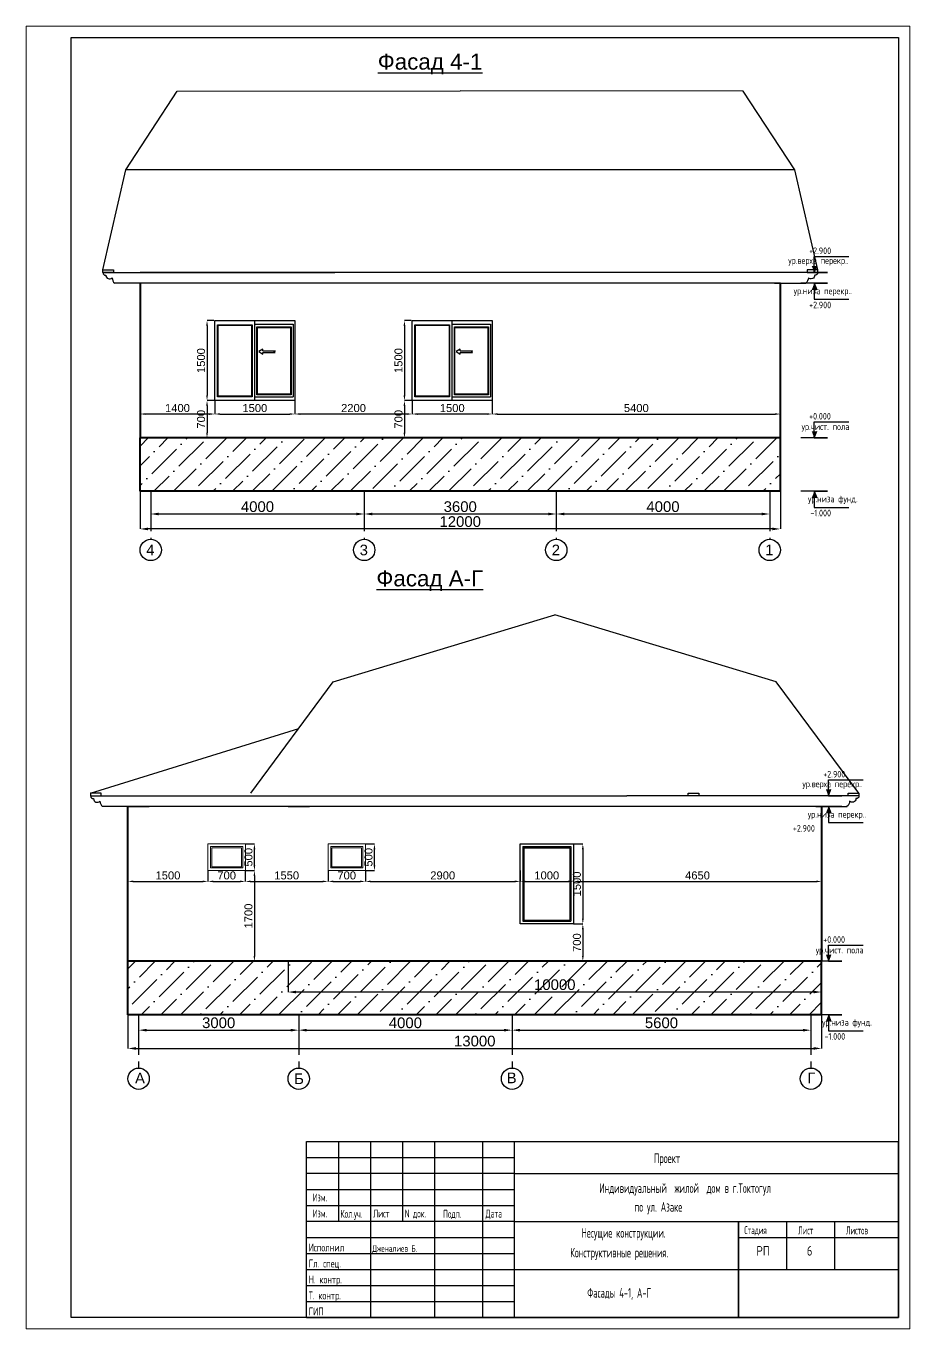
# Model space of a CAD drawing. Header units: millimetres. Extents: x 344563 to 449411, y 37253 to 62883.
# Drawn here: x 432844 to 449411, y 38462 to 62883 of the extents above; entities that cross this region are included whole.
import ezdxf
from ezdxf.enums import TextEntityAlignment as Align

# ---------------------------------------------------------------- set-up
doc = ezdxf.new("R2010")
doc.units = ezdxf.units.MM
doc.linetypes.add('CENTER2', pattern=[1.125, 0.75, -0.125, 0.125, -0.125])
for name, color, linetype in [('0 duvar', 2, 'Continuous'), ('AHSAP KAPI', 152, 'Continuous'), ('ANTET', 7, 'Continuous'), ('PENCERE', 152, 'Continuous')]:
    doc.layers.add(name, color=color, linetype=linetype)
for name, color, linetype, lineweight in [('ahsap', 222, 'Continuous', 13), ('OLCU', 7, 'Continuous', 13), ('YAZI-TURKCE', 5, 'Continuous', 13)]:
    doc.layers.add(name, color=color, linetype=linetype, lineweight=lineweight)
doc.styles.add('GOST 2.304', font='CS_Gost2304.shx')
doc.styles.add('SPDS', font='SPDS.shx')
doc.styles.get("Standard").update_dxf_attribs({"font": 'arial.ttf'})
doc.dimstyles.new('ISO-25', dxfattribs={"dimtxt": 2.5, "dimasz": 2.5, "dimexe": 1.25, "dimexo": 0.625, "dimtad": 1, "dimtxsty": 'Standard', "dimcen": 2.5, "dimadec": 0, "dimazin": 0, "dimtfac": 1, "dimtmove": 0, "dimatfit": 3, "dimfxl": 0, "dimarcsym": 0})

# ---------------------------------------------------------------- blocks, each defined once
blk = doc.blocks.new('*D230')
at = {"layer": 'ahsap', "color": 0, "lineweight": -2}
for p, q in [((434754, 44352), (434754, 43720)), ((447754, 44352), (447754, 43720)), ((434904, 43720), (447604, 43720))]:
    blk.add_line(p, q, dxfattribs=at)
at = {"layer": 'ahsap', "color": 0}
for points in [[(434904, 43745), (434904, 43695), (434754, 43720)], [(447604, 43745), (447604, 43695), (447754, 43720)]]:
    blk.add_solid(points, dxfattribs=at)
at = {"layer": 'DEFPOINTS', "color": 0}
for p in [(434754, 44353), (447754, 44353), (447754, 43720)]:
    blk.add_point(p, dxfattribs=at)
at = {"layer": 'ahsap', "color": 0, "insert": (441254, 43857), "char_height": 200, "attachment_point": 5}
blk.add_mtext('13000', dxfattribs=at)
blk = doc.blocks.new('*D231')
at = {"layer": 'ahsap', "color": 0, "lineweight": -2}
for p, q in [((434954, 44352), (434954, 44062)), ((437954, 44352), (437954, 44062)), ((435104, 44062), (437804, 44062))]:
    blk.add_line(p, q, dxfattribs=at)
at = {"layer": 'ahsap', "color": 0}
for points in [[(435104, 44087), (435104, 44037), (434954, 44062)], [(437804, 44087), (437804, 44037), (437954, 44062)]]:
    blk.add_solid(points, dxfattribs=at)
at = {"layer": 'DEFPOINTS', "color": 0}
for p in [(434954, 44353), (437954, 44353), (437954, 44062)]:
    blk.add_point(p, dxfattribs=at)
at = {"layer": 'ahsap', "color": 0, "insert": (436454, 44200), "char_height": 200, "attachment_point": 5}
blk.add_mtext('3000', dxfattribs=at)
blk = doc.blocks.new('*D232')
at = {"layer": 'ahsap', "color": 0, "lineweight": -2}
for p, q in [((437954, 44352), (437954, 44062)), ((441954, 44352), (441954, 44062)), ((438104, 44062), (441804, 44062))]:
    blk.add_line(p, q, dxfattribs=at)
at = {"layer": 'ahsap', "color": 0}
for points in [[(438104, 44087), (438104, 44037), (437954, 44062)], [(441804, 44087), (441804, 44037), (441954, 44062)]]:
    blk.add_solid(points, dxfattribs=at)
at = {"layer": 'DEFPOINTS', "color": 0}
for p in [(437954, 44353), (441954, 44353), (441954, 44062)]:
    blk.add_point(p, dxfattribs=at)
at = {"layer": 'ahsap', "color": 0, "insert": (439954, 44199), "char_height": 200, "attachment_point": 5}
blk.add_mtext('4000', dxfattribs=at)
blk = doc.blocks.new('*D233')
at = {"layer": 'ahsap', "color": 0, "lineweight": -2}
for p, q in [((441954, 44352), (441954, 44062)), ((447554, 44352), (447554, 44062)), ((442104, 44062), (447404, 44062))]:
    blk.add_line(p, q, dxfattribs=at)
at = {"layer": 'ahsap', "color": 0}
for points in [[(442104, 44087), (442104, 44037), (441954, 44062)], [(447404, 44087), (447404, 44037), (447554, 44062)]]:
    blk.add_solid(points, dxfattribs=at)
at = {"layer": 'DEFPOINTS', "color": 0}
for p in [(441954, 44353), (447554, 44353), (447554, 44062)]:
    blk.add_point(p, dxfattribs=at)
at = {"layer": 'ahsap', "color": 0, "insert": (444754, 44199), "char_height": 200, "attachment_point": 5}
blk.add_mtext('5600', dxfattribs=at)
blk = doc.blocks.new('кобылка')
at = {"layer": 'ahsap', "color": 46, "lineweight": 30}
for points in [[(381119, 60270), (385469, 60270)], [(381929, 60070), (381669, 60070), (381342, 60070)]]:
    blk.add_lwpolyline(points, dxfattribs=at)
for centre, radius, start, end in [((381169, 60270), 50, 180, 277.3555), ((381244, 60220), 68.6, 179.6563, 316.7248), ((381443, 60180), 149, 182.6791, 227.567)]:
    blk.add_arc(centre, radius, start, end, dxfattribs=at)
blk = doc.blocks.new('*D226')
at = {"layer": 'ahsap', "color": 0, "lineweight": -2}
for p, q in [((442782, 54162), (442782, 53737)), ((446782, 54162), (446782, 53737)), ((446632, 53737), (442932, 53737))]:
    blk.add_line(p, q, dxfattribs=at)
at = {"layer": 'ahsap', "color": 0}
for points in [[(442932, 53762), (442932, 53712), (442782, 53737)], [(446632, 53762), (446632, 53712), (446782, 53737)]]:
    blk.add_solid(points, dxfattribs=at)
at = {"layer": 'DEFPOINTS', "color": 0}
for p in [(442782, 54163), (446782, 54163), (442782, 53737)]:
    blk.add_point(p, dxfattribs=at)
at = {"layer": 'ahsap', "color": 0, "insert": (444782, 53874), "char_height": 200, "attachment_point": 5}
blk.add_mtext('4000', dxfattribs=at)
blk = doc.blocks.new('*D227')
at = {"layer": 'ahsap', "color": 0, "lineweight": -2}
for p, q in [((439182, 54162), (439182, 53737)), ((442782, 54162), (442782, 53737)), ((442632, 53737), (439332, 53737))]:
    blk.add_line(p, q, dxfattribs=at)
at = {"layer": 'ahsap', "color": 0}
for points in [[(439332, 53762), (439332, 53712), (439182, 53737)], [(442632, 53762), (442632, 53712), (442782, 53737)]]:
    blk.add_solid(points, dxfattribs=at)
at = {"layer": 'DEFPOINTS', "color": 0}
for p in [(439182, 54163), (442782, 54162), (439182, 53737)]:
    blk.add_point(p, dxfattribs=at)
at = {"layer": 'ahsap', "color": 0, "insert": (440982, 53874), "char_height": 200, "attachment_point": 5}
blk.add_mtext('3600', dxfattribs=at)
blk = doc.blocks.new('*D228')
at = {"layer": 'ahsap', "color": 0, "lineweight": -2}
for p, q in [((435182, 54162), (435182, 53737)), ((439182, 54162), (439182, 53737)), ((439032, 53737), (435332, 53737))]:
    blk.add_line(p, q, dxfattribs=at)
at = {"layer": 'ahsap', "color": 0}
for points in [[(435332, 53762), (435332, 53712), (435182, 53737)], [(439032, 53762), (439032, 53712), (439182, 53737)]]:
    blk.add_solid(points, dxfattribs=at)
at = {"layer": 'DEFPOINTS', "color": 0}
for p in [(435182, 54163), (439182, 54163), (435182, 53737)]:
    blk.add_point(p, dxfattribs=at)
at = {"layer": 'ahsap', "color": 0, "insert": (437182, 53874), "char_height": 200, "attachment_point": 5}
blk.add_mtext('4000', dxfattribs=at)
blk = doc.blocks.new('*D229')
at = {"layer": 'ahsap', "color": 0, "lineweight": -2}
for p, q in [((434982, 54162), (434982, 53457)), ((446982, 54162), (446982, 53457)), ((446832, 53457), (435132, 53457))]:
    blk.add_line(p, q, dxfattribs=at)
at = {"layer": 'ahsap', "color": 0}
for points in [[(435132, 53482), (435132, 53432), (434982, 53457)], [(446832, 53482), (446832, 53432), (446982, 53457)]]:
    blk.add_solid(points, dxfattribs=at)
at = {"layer": 'DEFPOINTS', "color": 0}
for p in [(434982, 54163), (446982, 54163), (434982, 53457)]:
    blk.add_point(p, dxfattribs=at)
at = {"layer": 'ahsap', "color": 0, "insert": (440982, 53594), "char_height": 200, "attachment_point": 5}
blk.add_mtext('12000', dxfattribs=at)
blk = doc.blocks.new('Стрелка отметки')
at = {"layer": 'YAZI-TURKCE', "linetype": 'Continuous', "lineweight": 25, "ltscale": 50}
h = blk.add_hatch(color=256, dxfattribs=at)
h.paths.add_polyline_path([(332383, -147932), (332335, -147932), (332379, -148047), (332383, -148047)])
h.paths.add_polyline_path([(332431, -147932), (332383, -147932), (332383, -148047), (332387, -148047)])
for p, q in [((332383, -147757), (333031, -147757)), ((332383, -148057), (332383, -147757)), ((332383, -148057), (332431, -147932))]:
    blk.add_line(p, q, dxfattribs=at)
blk.add_lwpolyline([(332383, -148057), (332633, -148057), (332133, -148057)], dxfattribs=at)
blk = doc.blocks.new('*D225')
at = {"layer": 'ahsap', "color": 0, "lineweight": -2}
for p, q in [((437754, 45352), (437754, 44776)), ((447754, 45352), (447754, 44776)), ((447604, 44777), (437904, 44777))]:
    blk.add_line(p, q, dxfattribs=at)
at = {"layer": 'ahsap', "color": 0}
for points in [[(437904, 44802), (437904, 44752), (437754, 44777)], [(447604, 44802), (447604, 44752), (447754, 44777)]]:
    blk.add_solid(points, dxfattribs=at)
at = {"layer": 'DEFPOINTS', "color": 0}
for p in [(437754, 45353), (447754, 45353), (437754, 44777)]:
    blk.add_point(p, dxfattribs=at)
at = {"layer": 'ahsap', "color": 0, "insert": (442754, 44914), "char_height": 200, "attachment_point": 5}
blk.add_mtext('10000', dxfattribs=at)
blk = doc.blocks.new('*D234')
at = {"layer": 'ahsap', "color": 0, "lineweight": -2}
for p, q in [((436363, 57363), (436236, 57363)), ((436236, 57263), (436236, 55963)), ((436363, 55863), (436236, 55863))]:
    blk.add_line(p, q, dxfattribs=at)
at = {"layer": 'ahsap', "color": 0}
for points in [[(436220, 57263), (436253, 57263), (436236, 57363)], [(436220, 55963), (436253, 55963), (436236, 55863)]]:
    blk.add_solid(points, dxfattribs=at)
at = {"layer": 'DEFPOINTS', "color": 0}
for p in [(436363, 57363), (436236, 55863), (436363, 55863)]:
    blk.add_point(p, dxfattribs=at)
at = {"layer": 'ahsap', "color": 0, "insert": (436125, 56613), "char_height": 150, "attachment_point": 5, "rotation": 90}
blk.add_mtext('1500', dxfattribs=at)
blk = doc.blocks.new('Окно 1500')
at = {"layer": 'ahsap'}
blk.add_line((374583, -107648), (374583, -108980), dxfattribs=at)
at = {"layer": 'AHSAP KAPI'}
for p, q in [((374643, -109060), (374643, -107560)), ((374683, -108950), (374683, -107678)), ((374683, -107678), (375322, -107678)), ((374693, -108940), (374693, -107688)), ((374693, -107688), (375312, -107688)), ((375312, -107688), (375312, -108940)), ((375322, -107678), (375322, -108950)), ((375362, -107638), (375362, -108990)), ((374793, -108130), (375022, -108130)), ((374793, -108157), (375022, -108157)), ((375022, -108130), (375002, -108143)), ((375022, -108157), (375002, -108143)), ((375322, -108950), (374683, -108950)), ((375312, -108940), (374693, -108940))]:
    blk.add_line(p, q, dxfattribs=at)
for points in [[(373893, -109060), (373893, -107560), (375393, -107560), (375393, -109060)], [(373943, -108990), (373943, -107638), (374593, -107638), (374593, -108990)], [(373953, -108980), (373953, -107648), (374583, -107648), (374583, -108980)]]:
    blk.add_lwpolyline(points, close=True, dxfattribs=at)
blk.add_lwpolyline([(374793, -108130), (374793, -108099), (374715, -108143), (374793, -108188), (374793, -108157)], dxfattribs=at)
at = {"layer": 'PENCERE'}
for p, q in [((374643, -107630), (375362, -107630)), ((375362, -107630), (375362, -108990)), ((374643, -108990), (375362, -108990))]:
    blk.add_line(p, q, dxfattribs=at)
blk = doc.blocks.new('*D235')
at = {"layer": 'ahsap', "color": 0, "lineweight": -2}
for p, q in [((440063, 57363), (439936, 57363)), ((439936, 57263), (439936, 55963)), ((440063, 55863), (439936, 55863))]:
    blk.add_line(p, q, dxfattribs=at)
at = {"layer": 'ahsap', "color": 0}
for points in [[(439920, 57263), (439953, 57263), (439936, 57363)], [(439920, 55963), (439953, 55963), (439936, 55863)]]:
    blk.add_solid(points, dxfattribs=at)
at = {"layer": 'DEFPOINTS', "color": 0}
for p in [(440063, 57363), (439936, 55863), (440063, 55863)]:
    blk.add_point(p, dxfattribs=at)
at = {"layer": 'ahsap', "color": 0, "insert": (439825, 56613), "char_height": 150, "attachment_point": 5, "rotation": 90}
blk.add_mtext('1500', dxfattribs=at)
blk = doc.blocks.new('*D236')
at = {"layer": 'ahsap', "color": 0, "lineweight": -2}
for p, q in [((436955, 47553), (437125, 47553)), ((437124, 47153), (437124, 47453)), ((436955, 47053), (437125, 47053))]:
    blk.add_line(p, q, dxfattribs=at)
at = {"layer": 'ahsap', "color": 0}
for points in [[(437108, 47453), (437141, 47453), (437124, 47553)], [(437108, 47153), (437141, 47153), (437124, 47053)]]:
    blk.add_solid(points, dxfattribs=at)
at = {"layer": 'DEFPOINTS', "color": 0}
for p in [(436954, 47553), (437124, 47553), (436954, 47053)]:
    blk.add_point(p, dxfattribs=at)
at = {"layer": 'ahsap', "color": 0, "insert": (437013, 47303), "char_height": 150, "attachment_point": 5, "rotation": 90}
blk.add_mtext('500', dxfattribs=at)
blk = doc.blocks.new('Окно 700')
at = {"layer": 'AHSAP KAPI', "lineweight": 5}
for points in [[(370811, -126981), (371511, -126981), (371511, -127481), (370811, -127481), (370811, -126981)], [(370861, -127031), (370861, -127031), (371461, -127031), (371461, -127431), (370861, -127431), (370861, -127031)], [(370881, -127051), (370881, -127051), (371441, -127051), (371441, -127411), (370881, -127411), (370881, -127051)]]:
    blk.add_lwpolyline(points, dxfattribs=at)
blk = doc.blocks.new('*D237')
at = {"layer": 'ahsap', "color": 0, "lineweight": -2}
for p, q in [((434754, 47052), (434754, 46850)), ((436254, 47052), (436254, 46850)), ((434854, 46850), (436154, 46850))]:
    blk.add_line(p, q, dxfattribs=at)
at = {"layer": 'ahsap', "color": 0}
for points in [[(434854, 46867), (434854, 46834), (434754, 46850)], [(436154, 46867), (436154, 46834), (436254, 46850)]]:
    blk.add_solid(points, dxfattribs=at)
at = {"layer": 'DEFPOINTS', "color": 0}
for p in [(434754, 47053), (436254, 47053), (436254, 46850)]:
    blk.add_point(p, dxfattribs=at)
at = {"layer": 'ahsap', "color": 0, "insert": (435504, 46962), "char_height": 150, "attachment_point": 5}
blk.add_mtext('1500', dxfattribs=at)
blk = doc.blocks.new('*D250')
at = {"layer": 'ahsap', "color": 0, "lineweight": -2}
for p, q in [((434982, 55825), (434982, 55611)), ((436382, 55862), (436382, 55611)), ((436282, 55611), (435082, 55611))]:
    blk.add_line(p, q, dxfattribs=at)
at = {"layer": 'ahsap', "color": 0}
for points in [[(435082, 55627), (435082, 55594), (434982, 55611)], [(436282, 55627), (436282, 55594), (436382, 55611)]]:
    blk.add_solid(points, dxfattribs=at)
at = {"layer": 'DEFPOINTS', "color": 0}
for p in [(434982, 55825), (436382, 55863), (434982, 55611)]:
    blk.add_point(p, dxfattribs=at)
at = {"layer": 'ahsap', "color": 0, "insert": (435682, 55722), "char_height": 150, "attachment_point": 5}
blk.add_mtext('1400', dxfattribs=at)
blk = doc.blocks.new('*D251')
at = {"layer": 'ahsap', "color": 0, "lineweight": -2}
for p, q in [((436382, 55862), (436382, 55611)), ((437882, 55862), (437882, 55611)), ((436482, 55611), (437782, 55611))]:
    blk.add_line(p, q, dxfattribs=at)
at = {"layer": 'ahsap', "color": 0}
for points in [[(436482, 55627), (436482, 55594), (436382, 55611)], [(437782, 55627), (437782, 55594), (437882, 55611)]]:
    blk.add_solid(points, dxfattribs=at)
at = {"layer": 'DEFPOINTS', "color": 0}
for p in [(436382, 55863), (437882, 55863), (437882, 55611)]:
    blk.add_point(p, dxfattribs=at)
at = {"layer": 'ahsap', "color": 0, "insert": (437132, 55722), "char_height": 150, "attachment_point": 5}
blk.add_mtext('1500', dxfattribs=at)
blk = doc.blocks.new('*D252')
at = {"layer": 'ahsap', "color": 0, "lineweight": -2}
for p, q in [((437882, 55862), (437882, 55611)), ((440082, 55862), (440082, 55611)), ((439982, 55611), (437982, 55611))]:
    blk.add_line(p, q, dxfattribs=at)
at = {"layer": 'ahsap', "color": 0}
for points in [[(437982, 55627), (437982, 55594), (437882, 55611)], [(439982, 55627), (439982, 55594), (440082, 55611)]]:
    blk.add_solid(points, dxfattribs=at)
at = {"layer": 'DEFPOINTS', "color": 0}
for p in [(437882, 55863), (440082, 55863), (437882, 55611)]:
    blk.add_point(p, dxfattribs=at)
at = {"layer": 'ahsap', "color": 0, "insert": (438982, 55722), "char_height": 150, "attachment_point": 5}
blk.add_mtext('2200', dxfattribs=at)
blk = doc.blocks.new('*D253')
at = {"layer": 'ahsap', "color": 0, "lineweight": -2}
for p, q in [((440082, 55862), (440082, 55611)), ((441582, 55862), (441582, 55611)), ((441482, 55611), (440182, 55611))]:
    blk.add_line(p, q, dxfattribs=at)
at = {"layer": 'ahsap', "color": 0}
for points in [[(440182, 55627), (440182, 55594), (440082, 55611)], [(441482, 55627), (441482, 55594), (441582, 55611)]]:
    blk.add_solid(points, dxfattribs=at)
at = {"layer": 'DEFPOINTS', "color": 0}
for p in [(440082, 55863), (441582, 55863), (440082, 55611)]:
    blk.add_point(p, dxfattribs=at)
at = {"layer": 'ahsap', "color": 0, "insert": (440832, 55722), "char_height": 150, "attachment_point": 5}
blk.add_mtext('1500', dxfattribs=at)
blk = doc.blocks.new('*D254')
at = {"layer": 'ahsap', "color": 0, "lineweight": -2}
for p, q in [((441582, 55862), (441582, 55611)), ((446982, 55862), (446982, 55611)), ((441682, 55611), (446882, 55611))]:
    blk.add_line(p, q, dxfattribs=at)
at = {"layer": 'ahsap', "color": 0}
for points in [[(441682, 55627), (441682, 55594), (441582, 55611)], [(446882, 55627), (446882, 55594), (446982, 55611)]]:
    blk.add_solid(points, dxfattribs=at)
at = {"layer": 'DEFPOINTS', "color": 0}
for p in [(441582, 55863), (446982, 55863), (446982, 55611)]:
    blk.add_point(p, dxfattribs=at)
at = {"layer": 'ahsap', "color": 0, "insert": (444282, 55722), "char_height": 150, "attachment_point": 5}
blk.add_mtext('5400', dxfattribs=at)
blk = doc.blocks.new('*D255')
at = {"layer": 'ahsap', "color": 0, "lineweight": -2}
for p, q in [((436254, 47052), (436254, 46850)), ((436954, 47052), (436954, 46850)), ((436354, 46850), (436854, 46850))]:
    blk.add_line(p, q, dxfattribs=at)
at = {"layer": 'ahsap', "color": 0}
for points in [[(436354, 46867), (436354, 46834), (436254, 46850)], [(436854, 46867), (436854, 46834), (436954, 46850)]]:
    blk.add_solid(points, dxfattribs=at)
at = {"layer": 'DEFPOINTS', "color": 0}
for p in [(436254, 47053), (436954, 47053), (436954, 46850)]:
    blk.add_point(p, dxfattribs=at)
at = {"layer": 'ahsap', "color": 0, "insert": (436604, 46962), "char_height": 150, "attachment_point": 5}
blk.add_mtext('700', dxfattribs=at)
blk = doc.blocks.new('*D256')
at = {"layer": 'ahsap', "color": 0, "lineweight": -2}
for p, q in [((439205, 47553), (439375, 47553)), ((439374, 47153), (439374, 47453)), ((439205, 47053), (439375, 47053))]:
    blk.add_line(p, q, dxfattribs=at)
at = {"layer": 'ahsap', "color": 0}
for points in [[(439358, 47453), (439391, 47453), (439374, 47553)], [(439358, 47153), (439391, 47153), (439374, 47053)]]:
    blk.add_solid(points, dxfattribs=at)
at = {"layer": 'DEFPOINTS', "color": 0}
for p in [(439204, 47553), (439374, 47553), (439204, 47053)]:
    blk.add_point(p, dxfattribs=at)
at = {"layer": 'ahsap', "color": 0, "insert": (439263, 47303), "char_height": 150, "attachment_point": 5, "rotation": 90}
blk.add_mtext('500', dxfattribs=at)
blk = doc.blocks.new('*D257')
at = {"layer": 'ahsap', "color": 0, "lineweight": -2}
for p, q in [((438504, 47052), (438504, 46850)), ((439204, 47052), (439204, 46850)), ((438604, 46850), (439104, 46850))]:
    blk.add_line(p, q, dxfattribs=at)
at = {"layer": 'ahsap', "color": 0}
for points in [[(438604, 46867), (438604, 46834), (438504, 46850)], [(439104, 46867), (439104, 46834), (439204, 46850)]]:
    blk.add_solid(points, dxfattribs=at)
at = {"layer": 'DEFPOINTS', "color": 0}
for p in [(438504, 47053), (439204, 47053), (439204, 46850)]:
    blk.add_point(p, dxfattribs=at)
at = {"layer": 'ahsap', "color": 0, "insert": (438854, 46962), "char_height": 150, "attachment_point": 5}
blk.add_mtext('700', dxfattribs=at)
blk = doc.blocks.new('*D258')
at = {"layer": 'ahsap', "color": 0, "lineweight": -2}
for p, q in [((436954, 47052), (436954, 46850)), ((438504, 47052), (438504, 46850)), ((437054, 46850), (438404, 46850))]:
    blk.add_line(p, q, dxfattribs=at)
at = {"layer": 'ahsap', "color": 0}
for points in [[(437054, 46867), (437054, 46834), (436954, 46850)], [(438404, 46867), (438404, 46834), (438504, 46850)]]:
    blk.add_solid(points, dxfattribs=at)
at = {"layer": 'DEFPOINTS', "color": 0}
for p in [(436954, 47053), (438504, 47053), (438504, 46850)]:
    blk.add_point(p, dxfattribs=at)
at = {"layer": 'ahsap', "color": 0, "insert": (437729, 46962), "char_height": 150, "attachment_point": 5}
blk.add_mtext('1550', dxfattribs=at)
blk = doc.blocks.new('*D259')
at = {"layer": 'ahsap', "color": 0, "lineweight": -2}
for p, q in [((443105, 47553), (443280, 47553)), ((443280, 47453), (443280, 46153)), ((443105, 46053), (443280, 46053))]:
    blk.add_line(p, q, dxfattribs=at)
at = {"layer": 'ahsap', "color": 0}
for points in [[(443264, 47453), (443297, 47453), (443280, 47553)], [(443264, 46153), (443297, 46153), (443280, 46053)]]:
    blk.add_solid(points, dxfattribs=at)
at = {"layer": 'DEFPOINTS', "color": 0}
for p in [(443104, 47553), (443104, 46053), (443280, 46053)]:
    blk.add_point(p, dxfattribs=at)
at = {"layer": 'ahsap', "color": 0, "insert": (443169, 46803), "char_height": 150, "attachment_point": 5, "rotation": 90}
blk.add_mtext('1500', dxfattribs=at)
blk = doc.blocks.new('Окно 1000')
at = {"layer": 'PENCERE'}
for p, q in [((369296, -127028), (369296, -128428)), ((369296, -127028), (370196, -127028)), ((369316, -127048), (369316, -128408)), ((369316, -127048), (370176, -127048)), ((370176, -127048), (370176, -128408)), ((370196, -127028), (370196, -128428)), ((369296, -128428), (370196, -128428)), ((369316, -128408), (370176, -128408))]:
    blk.add_line(p, q, dxfattribs=at)
blk.add_lwpolyline([(369246, -126978), (370246, -126978), (370246, -128478), (369246, -128478), (369246, -126978)], dxfattribs=at)
blk = doc.blocks.new('*D260')
at = {"layer": 'ahsap', "color": 0, "lineweight": -2}
for p, q in [((439204, 47052), (439204, 46850)), ((442104, 47052), (442104, 46850)), ((439304, 46850), (442004, 46850))]:
    blk.add_line(p, q, dxfattribs=at)
at = {"layer": 'ahsap', "color": 0}
for points in [[(439304, 46867), (439304, 46834), (439204, 46850)], [(442004, 46867), (442004, 46834), (442104, 46850)]]:
    blk.add_solid(points, dxfattribs=at)
at = {"layer": 'DEFPOINTS', "color": 0}
for p in [(439204, 47053), (442104, 47053), (442104, 46850)]:
    blk.add_point(p, dxfattribs=at)
at = {"layer": 'ahsap', "color": 0, "insert": (440654, 46962), "char_height": 150, "attachment_point": 5}
blk.add_mtext('2900', dxfattribs=at)
blk = doc.blocks.new('*D261')
at = {"layer": 'ahsap', "color": 0, "lineweight": -2}
for p, q in [((436955, 47052), (437125, 47052)), ((437124, 46952), (437124, 45453)), ((436955, 45353), (437125, 45353))]:
    blk.add_line(p, q, dxfattribs=at)
at = {"layer": 'ahsap', "color": 0}
for points in [[(437108, 46952), (437141, 46952), (437124, 47052)], [(437108, 45453), (437141, 45453), (437124, 45353)]]:
    blk.add_solid(points, dxfattribs=at)
at = {"layer": 'DEFPOINTS', "color": 0}
for p in [(436954, 47052), (436954, 45353), (437124, 45353)]:
    blk.add_point(p, dxfattribs=at)
at = {"layer": 'ahsap', "color": 0, "insert": (437013, 46202), "char_height": 150, "attachment_point": 5, "rotation": 90}
blk.add_mtext('1700', dxfattribs=at)
blk = doc.blocks.new('*D262')
at = {"layer": 'ahsap', "color": 0, "lineweight": -2}
for p, q in [((443105, 46053), (443280, 46053)), ((443280, 45953), (443280, 45453)), ((443105, 45353), (443280, 45353))]:
    blk.add_line(p, q, dxfattribs=at)
at = {"layer": 'ahsap', "color": 0}
for points in [[(443264, 45953), (443297, 45953), (443280, 46053)], [(443264, 45453), (443297, 45453), (443280, 45353)]]:
    blk.add_solid(points, dxfattribs=at)
at = {"layer": 'DEFPOINTS', "color": 0}
for p in [(443104, 46053), (443104, 45353), (443280, 45353)]:
    blk.add_point(p, dxfattribs=at)
at = {"layer": 'ahsap', "color": 0, "insert": (443169, 45703), "char_height": 150, "attachment_point": 5, "rotation": 90}
blk.add_mtext('700', dxfattribs=at)
blk = doc.blocks.new('*D263')
at = {"layer": 'ahsap', "color": 0, "lineweight": -2}
for p, q in [((442104, 47052), (442104, 46850)), ((443104, 47052), (443104, 46850)), ((442204, 46850), (443004, 46850))]:
    blk.add_line(p, q, dxfattribs=at)
at = {"layer": 'ahsap', "color": 0}
for points in [[(442204, 46867), (442204, 46834), (442104, 46850)], [(443004, 46867), (443004, 46834), (443104, 46850)]]:
    blk.add_solid(points, dxfattribs=at)
at = {"layer": 'DEFPOINTS', "color": 0}
for p in [(442104, 47052), (443104, 47052), (443104, 46850)]:
    blk.add_point(p, dxfattribs=at)
at = {"layer": 'ahsap', "color": 0, "insert": (442604, 46962), "char_height": 150, "attachment_point": 5}
blk.add_mtext('1000', dxfattribs=at)
blk = doc.blocks.new('*D264')
at = {"layer": 'ahsap', "color": 0, "lineweight": -2}
for p, q in [((443104, 47052), (443104, 46850)), ((447754, 47052), (447754, 46850)), ((443204, 46850), (447654, 46850))]:
    blk.add_line(p, q, dxfattribs=at)
at = {"layer": 'ahsap', "color": 0}
for points in [[(443204, 46867), (443204, 46833), (443104, 46850)], [(447654, 46867), (447654, 46833), (447754, 46850)]]:
    blk.add_solid(points, dxfattribs=at)
at = {"layer": 'DEFPOINTS', "color": 0}
for p in [(443104, 47052), (447754, 47052), (447754, 46850)]:
    blk.add_point(p, dxfattribs=at)
at = {"layer": 'ahsap', "color": 0, "insert": (445429, 46962), "char_height": 150, "attachment_point": 5}
blk.add_mtext('4650', dxfattribs=at)
blk = doc.blocks.new('*D265')
at = {"layer": 'ahsap', "color": 0, "lineweight": -2}
for p, q in [((436382, 55863), (436236, 55863)), ((436236, 55763), (436236, 55263)), ((436382, 55163), (436236, 55163))]:
    blk.add_line(p, q, dxfattribs=at)
at = {"layer": 'ahsap', "color": 0}
for points in [[(436220, 55763), (436253, 55763), (436236, 55863)], [(436220, 55263), (436253, 55263), (436236, 55163)]]:
    blk.add_solid(points, dxfattribs=at)
at = {"layer": 'DEFPOINTS', "color": 0}
for p in [(436382, 55863), (436236, 55163), (436382, 55163)]:
    blk.add_point(p, dxfattribs=at)
at = {"layer": 'ahsap', "color": 0, "insert": (436125, 55513), "char_height": 150, "attachment_point": 5, "rotation": 90}
blk.add_mtext('700', dxfattribs=at)
blk = doc.blocks.new('*D266')
at = {"layer": 'ahsap', "color": 0, "lineweight": -2}
for p, q in [((440082, 55863), (439936, 55863)), ((439936, 55763), (439936, 55263)), ((440082, 55163), (439936, 55163))]:
    blk.add_line(p, q, dxfattribs=at)
at = {"layer": 'ahsap', "color": 0}
for points in [[(439920, 55763), (439953, 55763), (439936, 55863)], [(439920, 55263), (439953, 55263), (439936, 55163)]]:
    blk.add_solid(points, dxfattribs=at)
at = {"layer": 'DEFPOINTS', "color": 0}
for p in [(440082, 55863), (439936, 55163), (440082, 55163)]:
    blk.add_point(p, dxfattribs=at)
at = {"layer": 'ahsap', "color": 0, "insert": (439825, 55513), "char_height": 150, "attachment_point": 5, "rotation": 90}
blk.add_mtext('700', dxfattribs=at)

msp = doc.modelspace()

# ---------------------------------------------------------------- hatches: boundary and pattern name
h = msp.add_hatch()
h.set_pattern_fill('ANSI36', color=256, scale=82)
h.paths.add_polyline_path([(446982, 55162.6), (434982, 55162.6), (434982, 54162.6), (446982, 54162.6)])
h = msp.add_hatch()
h.set_pattern_fill('ANSI36', color=256, scale=82)
h.paths.add_polyline_path([(447754.4, 45352.3), (447633.1, 45352.3), (434754.4, 45352.6), (434754.4, 44352.6), (447754.4, 44352.6)])
h.paths.add_polyline_path([(442307.4, 44705.8), (443184.3, 44705.8), (443184.3, 45117.9), (442307.4, 45117.9)], flags=24)

# ---------------------------------------------------------------- linework, layer by layer
at = {"ltscale": 1000}
for p, q in [((446982, 58262.6), (434982, 58262.6)), ((446982, 58062.6), (434982, 58062.6))]:
    msp.add_line(p, q, dxfattribs=at)
at = {"lineweight": 40, "ltscale": 1000}
for p, q in [((434982, 58062.6), (434982, 55162.6)), ((446982, 55162.6), (446982, 58062.6)), ((446982, 55162.6), (434982, 55162.6)), ((434982, 54162.6), (434982, 55162.4)), ((446982, 54162.6), (446982, 55162.6)), ((446982, 54162.6), (434982, 54162.6)), ((434754.4, 45352.6), (434754.4, 48252.6)), ((447754.4, 48252.6), (447754.4, 45352.6)), ((447754.4, 45352.6), (434754.4, 45352.6)), ((434754.4, 44352.6), (434754.4, 45352.6)), ((447754.4, 44352.6), (447754.4, 45352.6)), ((447754.4, 44352.6), (434754.4, 44352.6))]:
    msp.add_line(p, q, dxfattribs=at)
at = {"linetype": 'CENTER2', "ltscale": 1000}
for p, q in [((435182, 54162.6), (435182, 53262.6)), ((439182, 54162.6), (439182, 53262.6)), ((442782, 54162.6), (442782, 53262.6)), ((446782, 54162.6), (446782, 53262.6)), ((434954.4, 44352.6), (434954.4, 43352.6)), ((437954.4, 44352.6), (437954.4, 43352.6)), ((441954.4, 44352.6), (441954.4, 43352.6)), ((447554.4, 44352.6), (447554.4, 43352.6))]:
    msp.add_line(p, q, dxfattribs=at)
for p, q in [((434754.4, 48252.6), (435154.4, 48252.6)), ((437754.4, 48252.6), (438154.4, 48252.6))]:
    msp.add_line(p, q)
for points in [[(434282, 58312.6), (434711.5, 60186.6), (435677.2, 61661.6), (440982, 61670.5)], [(447682, 58312.6), (447252.6, 60186.6), (446286.9, 61661.6), (440982, 61670.5)], [(447252.6, 60186.6), (434711.5, 60186.6)], [(434282, 58262.6), (434282, 58312.6), (434302, 58312.6), (434482, 58312.6), (434482, 58262.9), (434282, 58262.6)], [(447682, 58262.6), (447682, 58312.6), (447662, 58312.6), (447482, 58312.6), (447482, 58262.9), (447682, 58262.6)], [(437054.4, 48502.3), (438602.3, 50591), (442754.4, 51849.1)], [(448454.4, 48502.3), (446906.4, 50591), (442754.4, 51849.1)], [(434054.4, 48502.3), (437954.4, 49716.7)], [(434254.4, 48452.3), (434254.4, 48502.3), (434234.4, 48502.3), (434054.4, 48502.3), (434054.4, 48452.6), (434254.4, 48452.2)], [(438404.4, 48452.6), (444104.4, 48452.6)], [(445254.4, 48452.3), (445254.4, 48502.3), (445274.4, 48502.3), (445454.4, 48502.3), (445454.4, 48452.6), (445254.4, 48452.2)], [(448254.4, 48452.3), (448254.4, 48502.3), (448274.4, 48502.3), (448454.4, 48502.3), (448454.4, 48452.6), (448254.4, 48452.2)], [(447644.4, 48252.6), (434864.4, 48252.6)]]:
    msp.add_lwpolyline(points)
at = {"lineweight": 30}
for centre in [(435182, 53062.6), (439182, 53062.6), (442782, 53062.6), (446782, 53062.6), (434954.4, 43152.6), (437954.4, 43152.6), (441954.4, 43152.6), (447554.4, 43152.6)]:
    msp.add_circle(centre, 200, dxfattribs=at)
at = {"layer": '0 duvar', "color": 7, "lineweight": 30, "ltscale": 0.071429}
for p, q in [((438098.8, 41974.2), (449198.8, 41974.2)), ((438098.8, 38674.2), (438098.8, 41974.2)), ((438698.8, 41974.2), (438698.8, 40474.2)), ((439298.8, 41974.2), (439298.8, 38674.2)), ((439898.8, 41974.2), (439898.8, 40474.2)), ((440498.8, 41974.2), (440498.8, 38674.2)), ((441398.8, 41974.2), (441398.8, 38674.2)), ((441998.8, 38674.2), (441998.8, 41973.6)), ((449198.8, 38674.2), (449198.8, 41974.2)), ((441998.8, 41374.2), (449198.8, 41374.2)), ((438098.8, 40774.2), (441998.8, 40774.2)), ((441998.8, 40474.2), (438098.8, 40474.2)), ((441998.8, 40474.2), (449198.8, 40474.2)), ((446198.8, 38674.2), (446198.8, 40474.2)), ((446198.8, 40474.2), (446198.8, 38674.2)), ((447098.8, 40474.2), (447098.8, 39574.2)), ((447998.8, 40474.2), (447998.8, 39574.2)), ((446198.8, 40174.2), (449198.8, 40174.2)), ((441998.8, 39574.2), (449198.8, 39574.2)), ((438098.8, 38674.2), (449198.8, 38674.2))]:
    msp.add_line(p, q, dxfattribs=at)
at = {"layer": '0 duvar', "color": 1, "ltscale": 0.071429}
for p, q in [((438098.8, 41674.2), (441998.8, 41674.2)), ((441998.8, 41374.2), (438098.8, 41374.2)), ((438098.8, 41074.2), (441998.8, 41074.2)), ((438098.8, 40174.2), (441998.8, 40174.2)), ((438098.8, 39874.2), (441998.8, 39874.2)), ((438098.8, 39574.2), (441998.8, 39574.2)), ((438098.8, 39274.2), (441998.8, 39274.2)), ((438098.8, 38974.2), (441998.8, 38974.2))]:
    msp.add_line(p, q, dxfattribs=at)
at = {"layer": '0 duvar', "color": 7, "lineweight": 60, "ltscale": 0.071429}
msp.add_line((441998.8, 41374.2), (441998.8, 41374.2), dxfattribs=at)
at = {"layer": '0 duvar', "color": 7, "lineweight": 30, "ltscale": 0.071429}
msp.add_lwpolyline([(433692.7, 62670.8), (449198.8, 62670.8), (449198.8, 38674.2), (433692.7, 38674.2)], close=True, dxfattribs=at)
at = {"layer": 'OLCU', "linetype": 'Continuous', "ltscale": 50}
msp.add_lwpolyline([(432844.3, 62882.9), (449410.9, 62882.9), (449410.9, 38462.1), (432844.3, 38462.1)], close=True, dxfattribs=at)

# ---------------------------------------------------------------- block references
for p in [(53163, -2007.8), (52935.3, -11817.9)]:
    msp.add_blockref('кобылка', p)
at = {"xscale": -1}
for p in [(828801.1, -2007.8), (829573.5, -11817.9)]:
    msp.add_blockref('кобылка', p, dxfattribs=at)
at = {"layer": 'ahsap'}
for name, p in [('Стрелка отметки', (115234.8, 206320.3)), ('Окно 1500', (62489.2, 164923)), ('Окно 1500', (66189.2, 164923)), ('Стрелка отметки', (115234.8, 203219.8)), ('Стрелка отметки', (115500.1, 196510.2)), ('Окно 700', (65443.3, 174533.2)), ('Окно 700', (67693.3, 174533.2)), ('Окно 1000', (72858.8, 174530.7)), ('Стрелка отметки', (115500.1, 193409.7))]:
    msp.add_blockref(name, p, dxfattribs=at)
at = {"layer": 'ahsap', "xscale": -1, "rotation": 180}
for p in [(115234.8, -89995), (115234.8, -93895), (115500.1, -99805.1), (115500.1, -103705.1)]:
    msp.add_blockref('Стрелка отметки', p, dxfattribs=at)

# ---------------------------------------------------------------- texts
at = {"attachment_point": 3}
for s, width, insert, char_height in [('{\\LФасад 4-1}', 2174.342, (441397.1, 62366.1), 300), ('4', 211.974, (435252.1, 53162.6), 200), ('3', 211.974, (439252.1, 53162.6), 200), ('2', 211.974, (442852.1, 53162.6), 200), ('1', 211.974, (446852.1, 53162.6), 200), ('{\\LФасад А-Г}', 2295.557, (441411.6, 52680.5), 300), ('А', 211.974, (435072.9, 43262.8), 200), ('Б', 211.974, (438052.6, 43252.7), 200), ('В', 211.974, (442039, 43267.2), 200), ('Г', 211.974, (447639, 43267.2), 200)]:
    msp.add_mtext_dynamic_manual_height_columns(s, width=width, gutter_width=12.5, heights=[0], dxfattribs=dict(at, insert=insert, char_height=char_height))
at = {"layer": '0 duvar', "color": 0, "ltscale": 0.071429, "style": 'SPDS'}
for s, height, width, p in [('Проект  ', 180, 0.8, (444610.8, 41571.6)), ('Индивидуальный  жилой  дом в г.Токтогул', 180, 0.65, (443590.6, 41012)), ('Изм.', 150, 0.7, (438216.8, 40851.1)), ('по ул. Азаке ', 180, 0.65, (444249, 40659.5)), ('Изм.', 150, 0.7, (438216.8, 40551.1)), ('Кол.уч.', 150, 0.7, (438737.5, 40546.1)), ('Лист', 150, 0.7, (439351.8, 40550.8)), ('N док.', 150, 0.7, (439942.3, 40550.8)), ('Подп.', 150, 0.7, (440660.2, 40544.3)), ('Дата', 150, 0.7, (441457.1, 40549.5)), ('Несущие конструкции.', 180, 0.65, (443254.8, 40172.6)), ('Стадия', 150, 0.65, (446306, 40238.6)), ('Лист', 150, 0.65, (447315.3, 40234.2)), ('Листов', 150, 0.65, (448211.6, 40234.2)), ('Исполнил', 150, 0.8, (438142, 39913.9)), ('Дженалиев Б.', 125, 0.8, (439334.8, 39907.3)), ('Конструктивные решения.', 180, 0.65, (443043.1, 39802.1)), ('Гл. спец.', 150, 0.8, (438142, 39613.9)), ('Н. контр.', 150, 0.8, (438142, 39313.9)), ('Т. контр.', 150, 0.8, (438142, 39013.9)), ('Фасады 4-1, А-Г', 180, 0.65, (443363.1, 39048.9)), ('ГИП', 150, 0.8, (438142, 38713.9))]:
    msp.add_text(s, height=height, dxfattribs=dict(at, width=width)).set_placement(p)
at = {"layer": 'ANTET', "color": 2, "style": 'SPDS'}
for s, p in [('РП', (446657, 39836.4)), ('6', (447530.4, 39836.4))]:
    msp.add_text(s, height=180, dxfattribs=at).set_placement(p, align=Align.CENTER)
at = {"layer": 'YAZI-TURKCE', "linetype": 'Continuous', "lineweight": 25, "ltscale": 50, "style": 'GOST 2.304'}
for s, p in [('+2.900', (447520.5, 58607.9)), ('ур.верха перекр..', (447130.2, 58426.7)), ('ур.низа перекр..', (447231.4, 57857)), ('+2.900', (447520.5, 57592.4)), ('+0.000', (447520.5, 55507.4)), ('ур.чист. пола', (447380.2, 55311.6)), ('ур.низа фунд.', (447499.2, 53957)), ('-1.000', (447544.3, 53692.4)), ('+2.900', (447785.8, 48797.8)), ('ур.верха перекр..', (447395.5, 48616.6)), ('ур.низа перекр..', (447496.6, 48046.9)), ('+2.900', (447215.8, 47782.3)), ('+0.000', (447785.8, 45697.3)), ('ур.чист. пола', (447645.5, 45501.5)), ('ур.низа фунд.', (447764.5, 44146.9)), ('-1.000', (447809.6, 43882.3))]:
    msp.add_text(s, height=125, dxfattribs=at).set_placement(p)

# ---------------------------------------------------------------- dimensions: what is measured, and where the dimension line sits
at = {"layer": 'ahsap', "color": 0}
for base, p1, p2, angle, override, picture, middle in [((436236.2, 55862.6), (436362.8, 57362.6), (436362.8, 55862.6), 90, {"dimtxt": 150, "dimasz": 100, "dimexe": 0.125, "dimexo": 0.25, "dimgap": 35, "dimdec": 0}, '*D234', (436124.6, 56612.6)), ((439936.2, 55862.6), (440062.8, 57362.6), (440062.8, 55862.6), 90, {"dimtxt": 150, "dimasz": 100, "dimexe": 0.125, "dimexo": 0.25, "dimgap": 35, "dimdec": 0}, '*D235', (439824.6, 56612.6)), ((436236.2, 55162.6), (436382, 55862.6), (436382, 55162.6), 90, {"dimtxt": 150, "dimasz": 100, "dimexe": 0.125, "dimexo": 0.25, "dimgap": 35, "dimdec": 0}, '*D265', (436124.6, 55512.6)), ((439936.2, 55162.6), (440082, 55862.6), (440082, 55162.6), 90, {"dimtxt": 150, "dimasz": 100, "dimexe": 0.125, "dimexo": 0.25, "dimgap": 35, "dimdec": 0}, '*D266', (439824.6, 55512.6)), ((439182, 53736.8), (442782, 54162.4), (439182, 54162.6), 180, {"dimtxt": 200, "dimasz": 150, "dimexe": 0.125, "dimexo": 0.25, "dimgap": 35, "dimdec": 0}, '*D227', (440982, 53873.9)), ((437124.4, 47552.6), (436954.4, 47052.6), (436954.4, 47552.6), 90, {"dimtxt": 150, "dimasz": 100, "dimexe": 0.125, "dimexo": 0.25, "dimgap": 35, "dimdec": 0}, '*D236', (437012.8, 47302.6)), ((439374.4, 47552.6), (439204.4, 47052.6), (439204.4, 47552.6), 90, {"dimtxt": 150, "dimasz": 100, "dimexe": 0.125, "dimexo": 0.25, "dimgap": 35, "dimdec": 0}, '*D256', (439262.8, 47302.6)), ((437124.4, 45352.6), (436954.4, 47052.3), (436954.4, 45352.6), 90, {"dimtxt": 150, "dimasz": 100, "dimexe": 0.125, "dimexo": 0.25, "dimgap": 35, "dimdec": 0}, '*D261', (437012.8, 46202.5)), ((443280.2, 45352.6), (443104.4, 46052.6), (443104.4, 45352.6), 90, {"dimtxt": 150, "dimasz": 100, "dimexe": 0.125, "dimexo": 0.25, "dimgap": 35, "dimdec": 0}, '*D262', (443168.7, 45702.6)), ((437754.4, 44776.6), (447754.4, 45352.6), (437754.4, 45352.6), 180, {"dimtxt": 200, "dimasz": 150, "dimexe": 0.125, "dimexo": 0.25, "dimgap": 35, "dimdec": 0}, '*D225', (442754.4, 44913.7)), ((447754.4, 43720.3), (434754.4, 44352.6), (447754.4, 44352.6), 0, {"dimtxt": 200, "dimasz": 150, "dimexe": 0.125, "dimexo": 0.25, "dimgap": 35, "dimdec": 0}, '*D230', (441254.4, 43857.5)), ((437954.4, 44062.3), (434954.4, 44352.6), (437954.4, 44352.6), 0, {"dimtxt": 200, "dimasz": 150, "dimexe": 0.125, "dimexo": 0.25, "dimgap": 35, "dimdec": 0}, '*D231', (436454.4, 44199.5)), ((441954.4, 44062.3), (437954.4, 44352.6), (441954.4, 44352.6), 0, {"dimtxt": 200, "dimasz": 150, "dimexe": 0.125, "dimexo": 0.25, "dimgap": 35, "dimdec": 0}, '*D232', (439954.4, 44199.4)), ((447554.4, 44062.3), (441954.4, 44352.6), (447554.4, 44352.6), 0, {"dimtxt": 200, "dimasz": 150, "dimexe": 0.125, "dimexo": 0.25, "dimgap": 35, "dimdec": 0}, '*D233', (444754.4, 44199.4))]:
    dim = msp.add_linear_dim(base=base, p1=p1, p2=p2, angle=angle, dimstyle='ISO-25', override=override, dxfattribs=at)
    dim.commit()
    dim.dimension.update_dxf_attribs({"geometry": picture, "text_midpoint": middle})
for base, p1, p2, picture, middle in [((434982, 55610.8), (436382, 55862.6), (434982, 55825.3), '*D250', (435682, 55722.3)), ((437882, 55610.8), (436382, 55862.6), (437882, 55862.6), '*D251', (437132, 55722.3)), ((437882, 55610.8), (440082, 55862.6), (437882, 55862.6), '*D252', (438982, 55722.3)), ((440082, 55610.8), (441582, 55862.6), (440082, 55862.6), '*D253', (440832, 55722.3)), ((446982, 55610.8), (441582, 55862.6), (446982, 55862.6), '*D254', (444282, 55722.3)), ((436254.4, 46850.4), (434754.4, 47052.6), (436254.4, 47052.6), '*D237', (435504.4, 46961.9)), ((436954.4, 46850.4), (436254.4, 47052.6), (436954.4, 47052.6), '*D255', (436604.4, 46961.9)), ((438504.4, 46850.4), (436954.4, 47052.6), (438504.4, 47052.6), '*D258', (437729.4, 46961.9)), ((439204.4, 46850.4), (438504.4, 47052.6), (439204.4, 47052.6), '*D257', (438854.4, 46961.9)), ((442104.4, 46850.4), (439204.4, 47052.6), (442104.4, 47052.6), '*D260', (440654.4, 46961.9)), ((443104.4, 46850.2), (442104.4, 47052.3), (443104.4, 47052.3), '*D263', (442604.4, 46961.8)), ((447754.4, 46850.1), (443104.4, 47052.1), (447754.4, 47052.1), '*D264', (445429.4, 46961.7))]:
    dim = msp.add_linear_dim(base=base, p1=p1, p2=p2, dimstyle='ISO-25', override={"dimtxt": 150, "dimasz": 100, "dimexe": 0.125, "dimexo": 0.25, "dimgap": 35, "dimdec": 0}, dxfattribs=at)
    dim.commit()
    dim.dimension.update_dxf_attribs({"geometry": picture, "text_midpoint": middle})
for base, p1, p2, angle, override, picture, middle in [((434982, 53456.6), (446982, 54162.6), (434982, 54162.6), 180, {"dimtxt": 200, "dimasz": 150, "dimexe": 0.125, "dimexo": 0.25, "dimgap": 35, "dimdec": 0}, '*D229', (440982, 53456.6)), ((435182, 53736.8), (439182, 54162.6), (435182, 54162.6), 180, {"dimtxt": 200, "dimasz": 150, "dimexe": 0.125, "dimexo": 0.25, "dimgap": 35, "dimdec": 0}, '*D228', (437182, 53736.8)), ((442782, 53736.8), (446782, 54162.6), (442782, 54162.6), 180, {"dimtxt": 200, "dimasz": 150, "dimexe": 0.125, "dimexo": 0.25, "dimgap": 35, "dimdec": 0}, '*D226', (444782, 53736.8)), ((443280.2, 46052.6), (443104.4, 47552.6), (443104.4, 46052.6), 90, {"dimtxt": 150, "dimasz": 100, "dimexe": 0.125, "dimexo": 0.25, "dimgap": 35, "dimdec": 0}, '*D259', (443280.2, 46802.6))]:
    dim = msp.add_linear_dim(base=base, p1=p1, p2=p2, angle=angle, dimstyle='ISO-25', override=override, dxfattribs=at)
    dim.commit()
    dim.dimension.update_dxf_attribs({"geometry": picture, "text_midpoint": middle, "dimtype": 160})

doc.saveas('drawing.dxf')
